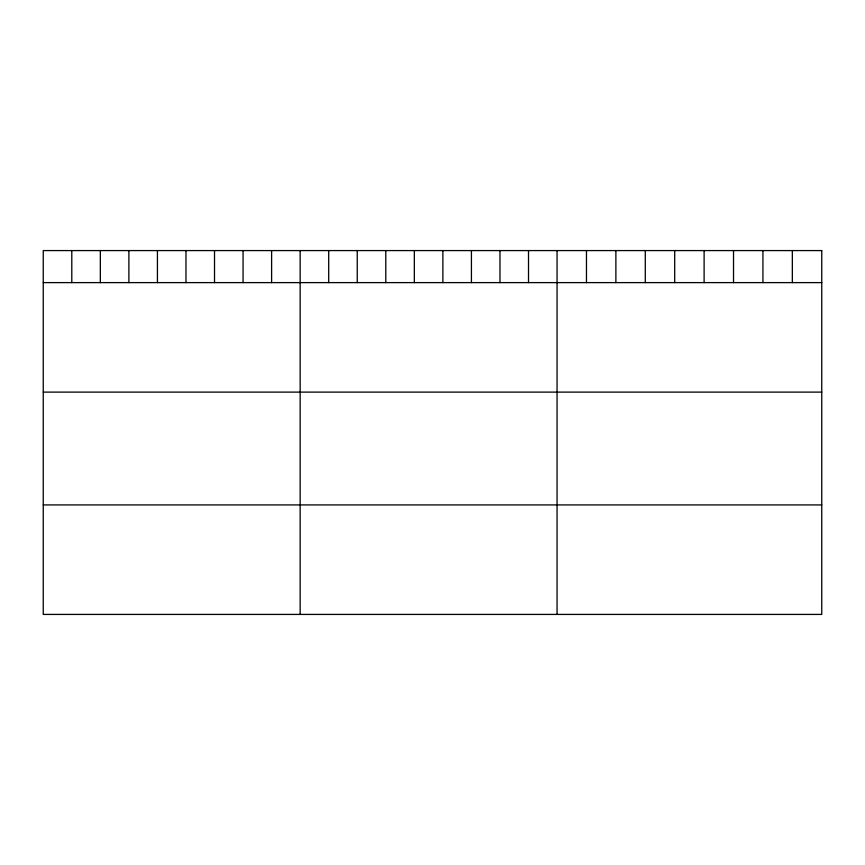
<?xml version="1.0" encoding="UTF-8"?>
<svg xmlns="http://www.w3.org/2000/svg" width="865" height="865" viewBox="0 0 865 865"><rect width="100%" height="100%" fill="white"/><g stroke="black" fill="none" stroke-linecap="round" stroke-linejoin="round"><path stroke-width="1.3" d="M43.25 282.617L821.75 282.617M43.25 392.115L821.75 392.115M43.25 504.922L821.75 504.922M792.34 250.58L792.34 282.617M762.93 250.58L762.93 282.617M733.52 250.58L733.52 282.617M704.11 250.58L704.11 282.617M674.7 250.58L674.7 282.617M645.29 250.58L645.29 282.617M615.88 250.58L615.88 282.617M586.47 250.58L586.47 282.617M557.06 250.58L557.06 614.42M528.515 250.58L528.515 282.617M499.97 250.58L499.97 282.617M471.425 250.58L471.425 282.617M442.88 250.58L442.88 282.617M414.335 250.58L414.335 282.617M385.79 250.58L385.79 282.617M357.245 250.58L357.245 282.617M328.7 250.58L328.7 282.617M300.155 250.58L300.155 614.42M271.61 250.58L271.61 282.617M243.065 250.58L243.065 282.617M214.52 250.58L214.52 282.617M185.975 250.58L185.975 282.617M157.43 250.58L157.43 282.617M128.885 250.58L128.885 282.617M100.34 250.58L100.34 282.617M71.795 250.58L71.795 282.617M821.75 250.58L43.25 250.58L43.25 614.42L821.75 614.42L821.75 250.58"/></g></svg>
